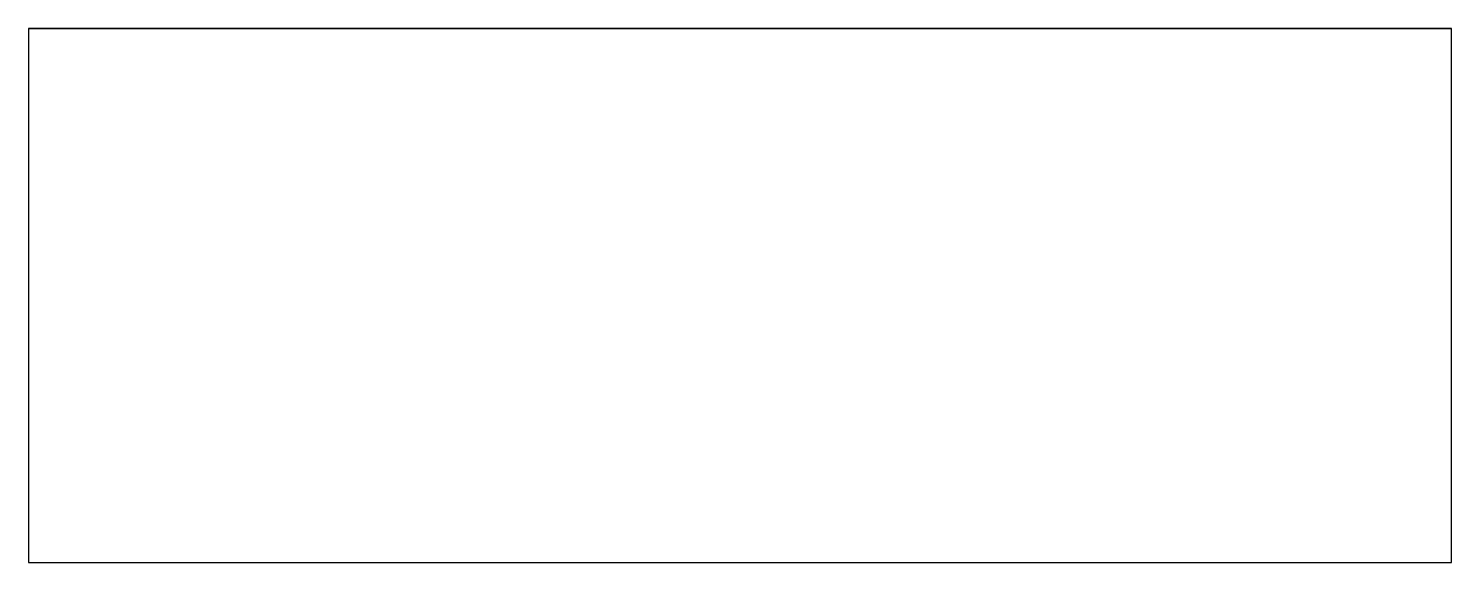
# Model space of a CAD drawing. Header units: millimetres. Extents: x 0 to 40, y 0 to 15.
import ezdxf

# ---------------------------------------------------------------- set-up
doc = ezdxf.new("R2010")
doc.units = ezdxf.units.MM

msp = doc.modelspace()

# ---------------------------------------------------------------- linework, layer by layer
for p, q in [((0, 15, 22), (0, 15)), ((0, 15), (1, 15)), ((0, 15, 41), (0, 15, 22)), ((0, 15, 33.5), (40, 15, 33.5)), ((1, 15), (1, 15, 22)), ((36, 15, 45), (4, 15, 45)), ((39, 15, 22), (39, 15)), ((39, 15), (40, 15)), ((40, 15), (40, 15, 22)), ((40, 15, 22), (40, 15, 41)), ((0, 0, 22), (0, 0, 22)), ((0, 0, 22), (0, 0, 22)), ((0, 0, 22), (0, 0)), ((0, 0), (1, 0)), ((1, 0), (1, 0, 22)), ((39, 0, 22), (39, 0)), ((39, 0), (40, 0)), ((40, 0), (40, 0, 22))]:
    msp.add_line(p, q)
for elevation in [20, 22]:
    msp.add_lwpolyline([(0, 0), (40, 0), (40, 15), (0, 15)], close=True, dxfattribs=dict(elevation=elevation))
at = {"extrusion": (0, 1, 0)}
msp.add_arc((-4, 41, 15), 4, 0, 90, dxfattribs=at)
at = {"extrusion": (0, -1, 0)}
msp.add_arc((36, 41, -15), 4, 0, 90, dxfattribs=at)

doc.saveas('drawing.dxf')
